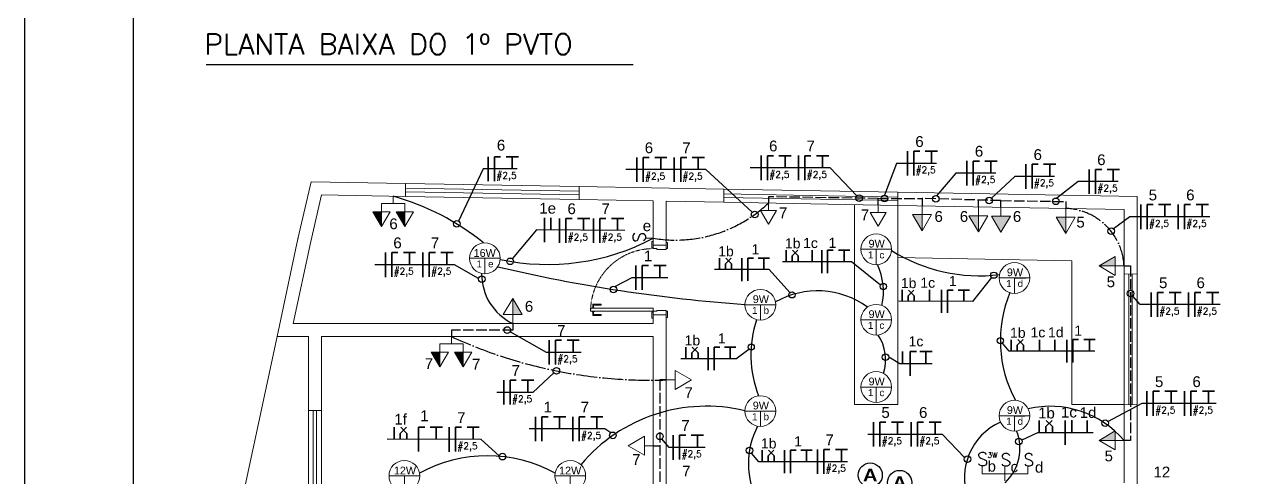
# Model space of a CAD drawing. Header units: millimetres. Extents: x 18652 to 51407, y 18252 to 30404.
# Drawn here: x 31086 to 32492, y 19231 to 19751 of the extents above; entities that cross this region are included whole.
import ezdxf
from ezdxf.enums import TextEntityAlignment as Align

# ---------------------------------------------------------------- set-up
doc = ezdxf.new("R2010")
doc.units = ezdxf.units.MM
for name, pattern in [('ACAD_ISO02W100', [15, 12, -3]), ('ACAD_ISO04W100', [30, 24, -3, 0, -3]), ('HIDDEN', [0.375, 0.25, -0.125])]:
    doc.linetypes.add(name, pattern=pattern)
for name, color, linetype, lineweight in [('ARQ09252C', 252, 'Continuous', 9), ('EJEL05130C', 130, 'Continuous', 30), ('EJEL0550C', 50, 'Continuous', 35), ('EJEL0580C', 80, 'Continuous', 9), ('EJEL25170C', 170, 'Continuous', 25), ('EJEL25170T', 170, 'ACAD_ISO02W100', 25), ('EJEL25170TP', 1, 'ACAD_ISO04W100', 25), ('EJEL3040C', 40, 'Continuous', 9), ('EJELFORMATO', 170, 'Continuous', 25)]:
    doc.layers.add(name, color=color, linetype=linetype, lineweight=lineweight)
doc.layers.add('P02', color=2, linetype='Continuous')
doc.styles.add('M_abG50', font='', dxfattribs={"width": 1.1, "height": 0.13})
doc.styles.add('ROMANS', font='romans.shx')
doc.styles.add('ROMANSI', font='RomanS')
doc.styles.add('SR60', font='simplex', dxfattribs={"height": 0.15})
doc.styles.add('SR80', font='SIMPLEX', dxfattribs={"height": 0.1})
doc.styles.get("Standard").update_dxf_attribs({"font": 'arial.ttf'})
doc.styles.get('M_abG50').set_extended_font_data('Arial Black')

# ---------------------------------------------------------------- blocks, each defined once
blk = doc.blocks.new('A$C30B02EAA')
at = {"layer": 'EJEL0580C'}
h = blk.add_hatch(color=256, dxfattribs=at)
h.dxf.hatch_style = 1
h.paths.add_polyline_path([(0, 0), (0, -16.9), (28.7, 0)])
for p, q in [((0, 0), (-15.9, 0)), ((0, 0), (0, 16.9)), ((0, 16.9), (0, -16.9)), ((0, 16.9), (28.7, 0)), ((28.7, 0), (0, -16.9)), ((0, 0), (28.7, 0))]:
    blk.add_line(p, q, dxfattribs=at)
blk = doc.blocks.new('tomada m 2')
at = {"layer": 'EJEL0580C'}
h = blk.add_hatch(color=256, dxfattribs=at)
h.dxf.hatch_style = 1
h.paths.add_polyline_path([(11317, 26610.9), (11327, 26610.9), (11317, 26627.8)])
h = blk.add_hatch(color=256, dxfattribs=at)
h.dxf.hatch_style = 1
h.paths.add_polyline_path([(11343.7, 26610.9), (11353.6, 26610.9), (11343.7, 26627.8)])
for p, q in [((11307.1, 26610.9), (11317, 26627.8)), ((11317, 26627.8), (11327, 26610.9)), ((11317, 26610.9), (11317, 26627.8)), ((11333.7, 26610.9), (11343.7, 26627.8)), ((11343.7, 26627.8), (11353.6, 26610.9)), ((11343.7, 26610.9), (11343.7, 26627.8)), ((11317, 26610.9), (11307.1, 26610.9)), ((11307.1, 26610.9), (11327, 26610.9)), ((11317, 26610.9), (11317, 26601.6)), ((11317, 26601.6), (11343.7, 26601.6)), ((11343.7, 26601.6), (11330.3, 26601.6)), ((11330.3, 26601.6), (11330.3, 26595.1)), ((11343.7, 26610.9), (11333.7, 26610.9)), ((11333.7, 26610.9), (11353.6, 26610.9)), ((11343.7, 26610.9), (11343.7, 26601.6)), ((11330.3, 26595.1), (11330.3, 26593.1))]:
    blk.add_line(p, q, dxfattribs=at)
blk = doc.blocks.new('A$C358D43A7')
at = {"layer": 'EJEL0580C'}
for p, q in [((0, 0), (-15.9, 0)), ((0, 0), (0, 16.9)), ((0, 16.9), (0, -16.9)), ((0, 16.9), (28.7, 0)), ((28.7, 0), (0, -16.9))]:
    blk.add_line(p, q, dxfattribs=at)
blk = doc.blocks.new('A$C5CDA3447')
at = {"layer": 'EJEL0580C'}
blk.add_line((6.6, 0), (-6.6, 0), dxfattribs=at)
at = {"layer": 'EJEL0580C', "style": 'SR80'}
blk.add_text('S', height=21.2, rotation=270, dxfattribs=at).set_placement((6.6, 7.4))
blk = doc.blocks.new('A$C51C8040F')
at = {"layer": 'EJEL0580C'}
h = blk.add_hatch(color=256, dxfattribs=at)
h.dxf.hatch_style = 1
h.paths.add_polyline_path([(0, -16.9), (28.7, 0), (0, 16.9)])
for p, q in [((0, 0), (-15.9, 0)), ((0, 0), (0, 16.9)), ((0, 16.9), (0, -16.9)), ((0, 16.9), (28.7, 0)), ((28.7, 0), (0, -16.9))]:
    blk.add_line(p, q, dxfattribs=at)
blk = doc.blocks.new('A$C71E37391')
at = {"layer": 'EJEL0550C', "ltscale": 0.015}
for p, q in [((7, 14), (-7, 14)), ((0, 0), (0, 14))]:
    blk.add_line(p, q, dxfattribs=at)
blk = doc.blocks.new('A$C1116134A')
at = {"layer": 'EJEL0550C', "ltscale": 0.015}
for p, q in [((0, -14), (0, 14)), ((0, 14), (7, 14))]:
    blk.add_line(p, q, dxfattribs=at)
blk = doc.blocks.new('A$C33D512FD')
at = {"layer": 'EJEL0550C', "ltscale": 0.015}
for p, q in [((-3.8, 7), (3.3, 14)), ((-3.8, 0), (-3.8, 7)), ((3.8, 7), (-3.3, 14)), ((3.8, 0), (3.8, 7))]:
    blk.add_line(p, q, dxfattribs=at)
blk = doc.blocks.new('TYFYTFTY')
at = {"layer": 'EJEL0580C'}
for q in [(-208, 0), (208, 0), (0, -208)]:
    blk.add_line((0, 0), q, dxfattribs=at)
blk.add_circle((0, 0), 208, dxfattribs=at)

msp = doc.modelspace()

# ---------------------------------------------------------------- linework, layer by layer
at = {"layer": 'ARQ09252C'}
for p, q in [((31415.5, 19570.3), (31400.5, 19504.9)), ((31523.9, 19568.4), (31415.5, 19570.3)), ((31523.9, 19553.4), (31523.9, 19568.4)), ((31523.9, 19568.4), (31723.9, 19564.8)), ((31523.9, 19562.9), (31723.9, 19559.3)), ((31523.9, 19558.9), (31723.9, 19555.3)), ((31890.2, 19561.8), (31723.9, 19564.8)), ((31723.9, 19549.8), (31723.9, 19564.8)), ((31890.2, 19546.8), (31890.2, 19561.8)), ((31890.2, 19561.8), (32090.2, 19558.2)), ((32365.1, 19553.3), (32090.2, 19558.2)), ((32090.2, 19543.2), (32090.2, 19558.2)), ((31427.4, 19555.1), (31415.2, 19501.7)), ((31523.9, 19553.4), (31427.4, 19555.1)), ((31523.9, 19553.4), (31723.9, 19549.8)), ((31808.9, 19548.3), (31723.9, 19549.8)), ((31808.9, 19497.5), (31808.9, 19548.3)), ((31890.2, 19546.8), (31823.9, 19548)), ((31823.9, 19497.5), (31823.9, 19548)), ((31890.1, 19552.3), (32090.1, 19548.7)), ((31890.2, 19556.3), (32090.2, 19552.7)), ((31890.2, 19546.8), (32090.2, 19543.2)), ((32040.2, 19314.4), (32040.2, 19544.1)), ((32365.1, 19464.2), (32365.1, 19553.3)), ((32350.1, 19538.5), (32090.2, 19543.2)), ((32090.2, 19543.2), (32090.2, 19314.4)), ((32350.1, 19464.4), (32350.1, 19538.5)), ((31400.5, 19504.9), (31376.4, 19392.5)), ((31415.2, 19501.7), (31395, 19407.5)), ((31808.9, 19497.5), (31823.9, 19497.5)), ((32290.1, 19479.6), (32090.2, 19483.2)), ((32290.1, 19479.6), (32290.1, 19314.4)), ((32350.1, 19464.4), (32365.1, 19464.2)), ((32350.1, 19464.4), (32350.1, 19314.4)), ((32355.6, 19464.3), (32355.6, 19314.3)), ((32359.6, 19464.3), (32359.6, 19314.3)), ((32365.1, 19314.2), (32365.1, 19464.2)), ((31739.4, 19425.4), (31739.4, 19429.7)), ((31739.4, 19429.7), (31740.2, 19429.7)), ((31740.2, 19421), (31739.4, 19421)), ((31739.4, 19421), (31739.4, 19416.7)), ((31748.9, 19429.7), (31740.2, 19429.7)), ((31740.2, 19428.5), (31740.2, 19425.4)), ((31740.2, 19428.5), (31748.9, 19428.5)), ((31740.2, 19417.9), (31740.2, 19421)), ((31740.2, 19417.9), (31748.9, 19417.9)), ((31748.8, 19428.5), (31748.8, 19429.7)), ((31748.8, 19417.9), (31748.8, 19416.7)), ((31748.9, 19428.5), (31748.9, 19429.7)), ((31748.9, 19417.9), (31748.9, 19416.7)), ((31808.9, 19407.5), (31808.9, 19417.5)), ((31808.9, 19417.5), (31823.9, 19417.5)), ((31823.9, 19407.5), (31823.9, 19417.5)), ((31823.9, 19417.5), (31823.9, 19417.5)), ((31395, 19407.5), (31808.9, 19407.5)), ((31739.4, 19416.7), (31740.2, 19416.7)), ((31748.9, 19416.7), (31740.2, 19416.7)), ((31823.9, 19407.5), (31823.9, 19057.5)), ((31310.1, 19083.1, 111382), (31376.4, 19392.5)), ((31376.4, 19392.5), (31412.4, 19392.5)), ((31412.4, 19392.5), (31412.4, 19307.5)), ((31427.4, 19392.5), (31427.4, 19307.5)), ((31427.4, 19392.5), (31808.9, 19392.5)), ((31808.9, 19392.5), (31808.9, 19072.5)), ((31427.4, 19307.5), (31412.4, 19307.5)), ((31412.4, 19307.5), (31412.4, 19157.5)), ((31417.9, 19307.5), (31417.9, 19157.5)), ((31421.9, 19307.5), (31421.9, 19157.5)), ((31427.4, 19157.5), (31427.4, 19307.5)), ((32090.2, 19314.4), (32040.2, 19314.4)), ((32290.1, 19314.4), (32350.1, 19314.4)), ((32350.1, 19224.4), (32350.1, 19314.4)), ((32350.1, 19314.4), (32365.1, 19314.2)), ((32365.1, 19004.4), (32365.1, 19314.2))]:
    msp.add_line(p, q, dxfattribs=at)
for points in [[(31807.4, 19494.5), (31807.4, 19501.5), (31808.9, 19501.5), (31808.9, 19494.5)], [(31825.4, 19493.5), (31825.4, 19500.5), (31823.9, 19500.5), (31823.9, 19493.5)], [(31736.9, 19421.5), (31736.9, 19425), (31808.9, 19425), (31808.9, 19421.5)], [(31807.4, 19413.5), (31807.4, 19420.5), (31808.9, 19420.5), (31808.9, 19413.5)], [(31825.4, 19414.5), (31825.4, 19421.5), (31823.9, 19421.5), (31823.9, 19414.5)]]:
    msp.add_lwpolyline(points, close=True, dxfattribs=at)
for points in [[(31823.9, 19497.5), (31808.9, 19497.5), (31808.9, 19493.5), (31812.9, 19493.5), (31812.9, 19492.5), (31823.9, 19492.5), (31823.9, 19497.5)], [(31823.9, 19417.5), (31808.9, 19417.5), (31808.9, 19421.5), (31812.9, 19421.5), (31812.9, 19422.5), (31823.9, 19422.5), (31823.9, 19417.5)]]:
    msp.add_lwpolyline(points, dxfattribs=at)
for points in [[(31738.7, 19425.1), (31738.7, 19425), (31741, 19425), (31741, 19425.1, 0.414214), (31740.7, 19425.4), (31739, 19425.4, 0.414214)], [(31738.7, 19421.3), (31738.7, 19421.5), (31741, 19421.5), (31741, 19421.3, -0.414214), (31740.7, 19421), (31739, 19421, -0.414214)]]:
    msp.add_lwpolyline(points, format="xyb", close=True, dxfattribs=at)
at = {"layer": 'ARQ09252C', "linetype": 'HIDDEN'}
msp.add_arc((31808.9, 19421.5), 72, 90, 180, dxfattribs=at)
at = {"layer": 'ARQ09252C'}
msp.add_point((31400.5, 19504.9, 111379), dxfattribs=at)
at = {"layer": 'EJEL05130C', "ltscale": 0.2}
for p, q in [((32012.2, 19586.2), (31920.3, 19586.2)), ((32088.4, 19591.4), (32074.8, 19554.9)), ((32134.3, 19591.4), (32088.4, 19591.4)), ((31652.4, 19585.1), (31613.4, 19585.1)), ((31869.4, 19584.2), (31777.4, 19584.2)), ((32156.9, 19580.1), (32134.6, 19554.2)), ((32202.7, 19580.1), (32156.9, 19580.1)), ((32224.4, 19576.4), (32197.7, 19551.5)), ((32270.2, 19576.4), (32224.4, 19576.4)), ((32297.5, 19570.5), (32273, 19551.3)), ((32343.3, 19570.5), (32297.5, 19570.5)), ((32356.6, 19530), (32337.8, 19516.3)), ((32448.6, 19530), (32356.6, 19530)), ((31580.4, 19475), (31488.8, 19475)), ((31608.1, 19459.1), (31580.4, 19475)), ((32036.8, 19478.5), (31957.3, 19478.5)), ((32070.2, 19451.7), (32036.8, 19478.5)), ((31784.4, 19460), (31765, 19449.9)), ((31825.5, 19460), (31784.4, 19460)), ((31942.3, 19469.4), (31879.3, 19469.4)), ((31966, 19443.1), (31942.3, 19469.4)), ((32176.4, 19432.9), (32198.2, 19460.3)), ((32176.4, 19432.9), (32091.3, 19433)), ((32368.6, 19429.2), (32360.1, 19439)), ((32460.5, 19429.2), (32368.6, 19429.2)), ((31903.7, 19367.1), (31918.6, 19378.2)), ((32218.1, 19375.9), (32210.2, 19385)), ((32316.4, 19375.9), (32218.1, 19375.9)), ((31726.1, 19374.3), (31686.3, 19374.2)), ((31903.7, 19367.1), (31840.7, 19367.1)), ((32092.3, 19361.2), (32079.7, 19368.9)), ((32129.4, 19361.2), (32092.3, 19361.2)), ((31670.3, 19328.4), (31694.6, 19350.8)), ((31670.3, 19328.4), (31629.2, 19328.4)), ((32370.6, 19315.6), (32331.8, 19294.8)), ((32455.8, 19315.6), (32370.6, 19315.6)), ((31753.2, 19286.4), (31666.2, 19286.4)), ((31760, 19281.9), (31753.2, 19286.4)), ((32141.5, 19280.1), (32055.5, 19280.1)), ((32166.7, 19253.7), (32141.5, 19280.1)), ((32250.5, 19282.1), (32232.6, 19273.6)), ((32314.6, 19282.1), (32250.5, 19282.1)), ((31611.1, 19274.3), (31502.9, 19274.6)), ((31631.9, 19255.6), (31611.1, 19274.3)), ((31827.3, 19265.2), (31818.9, 19275)), ((31868.4, 19265.2), (31827.3, 19265.2)), ((31930.4, 19248.8), (31922, 19258.6)), ((32032, 19248.8), (31930.4, 19248.8))]:
    msp.add_line(p, q, dxfattribs=at)
at = {"layer": 'EJEL05130C'}
for p, q in [((32012.2, 19586.2), (32043.1, 19554.2)), ((31613.4, 19585.1), (31585, 19525.1)), ((31869.4, 19584.2), (31922.7, 19535.3)), ((31674.8, 19515), (31646.7, 19481.8)), ((31776.1, 19514.2), (31674.8, 19515)), ((32224.1, 19459.8), (32237, 19459.8)), ((31686.3, 19374.2), (31644.3, 19397.8)), ((32224.1, 19301.6), (32236.1, 19301.6))]:
    msp.add_line(p, q, dxfattribs=at)
at = {"layer": 'EJEL05130C', "ltscale": 0.001}
for centre, radius in [((32045.7, 19551.4), 3.8), ((32074.6, 19551.1), 3.8), ((32133.6, 19550.6), 3.8), ((32195, 19548.9), 3.8), ((32271.6, 19547.8), 3.8), ((31925.5, 19532.8), 3.8), ((31583, 19521.9), 3.8), ((32335.2, 19513.5), 3.8), ((31644.3, 19478.9), 3.8), ((31611.8, 19458.3), 3.8), ((32200.4, 19463), 3.54), ((31763.2, 19446.6), 3.8), ((32073.3, 19450), 3.54), ((32357.6, 19441.9), 3.8), ((31968.4, 19440.4), 3.54), ((31641.1, 19400), 3.8), ((32207.9, 19387.7), 3.54), ((31921.5, 19380.4), 3.54), ((32075.9, 19368.7), 3.8), ((31697.5, 19353.2), 3.8), ((32328.5, 19292.9), 3.8), ((31762.5, 19279), 3.8), ((31816.4, 19277.9), 3.8), ((31919.5, 19261.5), 3.8), ((32229.1, 19272), 3.8), ((31635.6, 19254.6), 3.8), ((32170, 19251.8), 3.8)]:
    msp.add_circle(centre, radius, dxfattribs=at)
at = {"layer": 'EJEL05130C'}
for centre in [(32058.3, 19233.4), (32092.1, 19224.9)]:
    msp.add_circle(centre, 13.9, dxfattribs=at)
at = {"layer": 'EJEL0550C', "ltscale": 0.015}
for p, q in [((31932.8, 19572.2), (31932.8, 19600.3)), ((31976, 19572.2), (31976, 19600.3)), ((32101, 19577.4), (32101, 19605.4)), ((31619.1, 19571), (31619.1, 19599.1)), ((31790, 19570.2), (31790, 19598.2)), ((31833.1, 19570.2), (31833.1, 19598.2)), ((32169.5, 19566.1), (32169.5, 19594.2)), ((32237, 19562.3), (32237, 19590.4)), ((32310.1, 19556.5), (32310.1, 19584.5)), ((32369.2, 19515.9), (32369.2, 19544)), ((32412.3, 19515.9), (32412.3, 19544)), ((31683.8, 19500.9), (31683.8, 19529)), ((31691.2, 19514.9), (31691.2, 19529)), ((31701.2, 19500.2), (31701.2, 19528.2)), ((31740.3, 19500.2), (31740.3, 19528.2)), ((31501, 19460.9), (31501, 19489)), ((31544.1, 19460.9), (31544.1, 19489)), ((31961.6, 19478.5), (31961.6, 19491.6)), ((31991.6, 19478.5), (31991.6, 19491.6)), ((32002.5, 19465.4), (32002.5, 19491.6)), ((31789, 19446), (31789, 19474.1)), ((31884.9, 19469.4), (31884.9, 19482.5)), ((31910.8, 19456.3), (31910.8, 19482.5)), ((32094.9, 19432.9), (32094.9, 19446)), ((32126.4, 19432.9), (32126.4, 19446)), ((32140.2, 19419.8), (32140.2, 19446)), ((32381.1, 19415.2), (32381.1, 19443.2)), ((32424.3, 19415.2), (32424.3, 19443.2)), ((32220.4, 19375.9), (32220.4, 19388.9)), ((32253, 19375.9), (32253, 19388.9)), ((32270.7, 19375.9), (32270.7, 19388.9)), ((32284.4, 19362.8), (32284.4, 19388.9)), ((31689.3, 19360.3), (31689.3, 19388.4)), ((31846.3, 19367.1), (31846.3, 19380.2)), ((31872.2, 19354), (31872.2, 19380.2)), ((32095.5, 19361.2), (32095.5, 19375.2)), ((32104.4, 19375.2), (32111.4, 19375.2)), ((32104.4, 19361.2), (32104.4, 19375.2)), ((32129.4, 19375.2), (32115.4, 19375.2)), ((32122.4, 19361.2), (32122.4, 19375.2)), ((32122.4, 19375.2), (32129.4, 19375.2)), ((32104.4, 19347.2), (32104.4, 19361.2)), ((31637, 19314.3), (31637, 19342.4)), ((32376.4, 19301.6), (32376.4, 19329.6)), ((32419.6, 19301.6), (32419.6, 19329.6)), ((31673.6, 19272.4), (31673.6, 19300.4)), ((31716.4, 19272.4), (31716.4, 19300.4)), ((32062.1, 19266.1), (32062.1, 19294.2)), ((32105.2, 19266.1), (32105.2, 19294.2)), ((32252.7, 19282.1), (32252.7, 19296.1)), ((32282.5, 19268.1), (32282.5, 19296.1)), ((32290.1, 19282.3), (32290.1, 19296.3)), ((32307.6, 19282.1), (32307.6, 19296.1)), ((31511.2, 19274.6), (31511.2, 19288.6)), ((31574.3, 19260.2), (31574.3, 19288.3)), ((31831.9, 19251.1), (31831.9, 19279.2)), ((31997.7, 19234.7), (31997.7, 19262.8)), ((31934, 19248.8), (31934, 19261.9)), ((31959.9, 19235.7), (31959.9, 19261.9))]:
    msp.add_line(p, q, dxfattribs=at)
at = {"layer": 'EJEL0580C'}
for p, q in [((32187, 19244.2), (32187, 19234.7)), ((32187, 19234.7), (32239.5, 19234.7)), ((32213.2, 19234.7), (32213.2, 19226.7))]:
    msp.add_line(p, q, dxfattribs=at)
at = {"layer": 'EJEL25170C'}
for centre, radius, start, end in [((31433.3, 19277.4), 286.6, 50.9548, 74.497), ((31687.4, 19734.8), 259.5, 257.8782, 297.9125), ((32183.5, 19650.4), 188.1, 237.6496, 277.1412), ((31999.4, 19444.2), 74.1, 347.5306, 24.6301), ((31674.6, 19464.3), 63, 179.2942, 244.4584), ((32039.3, 21201.4), 1776.4, 256.6834, 265.9663), ((31997.7, 19347.6), 97.4, 53.9391, 119.6682), ((32352, 19387.7), 144.1, 157.4686, 208.3268), ((32051.7, 19371.2), 130.5, 161.8343, 200.9818), ((32025.5, 19366.1), 50.5, 341.6316, 33.8585), ((31869.7, 19124.5), 188, 76.2649, 140.0081), ((32265.2, 19201), 111.4, 40.3583, 103.0942), ((32236.7, 19230.3), 70.1, 114.1863, 199.6502), ((32009.5, 19246.5), 91.3, 151.9768, 209.0313), ((32175.6, 19264.2), 54.8, 313.4213, 21.3449), ((31618.1, 19093.1), 162.4, 61.2894, 118.6479)]:
    msp.add_arc(centre, radius, start, end, dxfattribs=at)
at = {"layer": 'EJEL25170T'}
for p, q in [((32067.5, 19551.1), (31941.3, 19553)), ((31941.4, 19553), (31941.3, 19545.9)), ((32067.4, 19543.6), (32067.5, 19551.1)), ((32067.5, 19551.1), (32118.2, 19551)), ((32208.6, 19548.6), (32118, 19551)), ((32118.2, 19551), (32118, 19542.7)), ((32182.7, 19541.5), (32182.7, 19548.6)), ((32208.5, 19541.1), (32208.6, 19548.6)), ((32208.6, 19548.6), (32283.1, 19547.6)), ((32283.2, 19547.6), (32283.1, 19539.7)), ((32350.1, 19473.6), (32357.6, 19473.6)), ((32357.6, 19473.6), (32357.6, 19273.2)), ((31647.4, 19407.5), (31647.4, 19400)), ((31647.4, 19400), (31576.9, 19400)), ((31576.9, 19400), (31576.9, 19392.5)), ((31823.9, 19342.7), (31816.4, 19342.7)), ((31816.4, 19342.7), (31816.4, 19148.8)), ((31808.9, 19267.1), (31816.4, 19267.1)), ((32357.6, 19273.2), (32350.1, 19273.2))]:
    msp.add_line(p, q, dxfattribs=at)
at = {"layer": 'EJEL25170TP'}
for centre, radius, start, end in [((31834.6, 19658.3), 155, 260.4542, 313.4954), ((32280.8, 19470.3), 69.4, 2.7326, 88.0601), ((31805.3, 19888.5), 546.1, 245.2832, 271.956)]:
    msp.add_arc(centre, radius, start, end, dxfattribs=at)
at = {"layer": 'EJELFORMATO', "color": 7}
msp.add_lwpolyline([(31086.1, 18252), (35291.1, 18252), (35291.1, 21222), (31086.1, 21222)], close=True, dxfattribs=at)
at = {"layer": 'EJELFORMATO'}
msp.add_lwpolyline([(35241.1, 18302), (35241.1, 21172), (31211.1, 21172), (31211.1, 18302)], close=True, dxfattribs=at)
at = {"layer": 'P02'}
msp.add_line((31785.9, 19704.5, 0), (31295, 19704.5, 0), dxfattribs=at)

# ---------------------------------------------------------------- block references
at = {"layer": 'EJEL05130C', "rotation": 180}
for p in [(42840.2, 46146.8), (42907.3, 45985.6)]:
    msp.add_blockref('tomada m 2', p, dxfattribs=at)
at = {"layer": 'EJEL0550C'}
for name, p in [('A$C1116134A', (31940.1, 19586.2)), ('A$C71E37391', (31960.4, 19586.2)), ('A$C1116134A', (31983.2, 19586.2)), ('A$C71E37391', (32003.6, 19586.2)), ('A$C1116134A', (32108.3, 19591.4)), ('A$C71E37391', (32128.6, 19591.4)), ('A$C1116134A', (31626.4, 19585.1)), ('A$C71E37391', (31646.8, 19585.1)), ('A$C1116134A', (31797.2, 19584.2)), ('A$C71E37391', (31817.6, 19584.2)), ('A$C1116134A', (31840.4, 19584.2)), ('A$C71E37391', (31860.7, 19584.2)), ('A$C1116134A', (32176.8, 19580.1)), ('A$C71E37391', (32197.1, 19580.1)), ('A$C1116134A', (32244.3, 19576.4)), ('A$C71E37391', (32264.6, 19576.4)), ('A$C1116134A', (32317.4, 19570.5)), ('A$C71E37391', (32337.7, 19570.5)), ('A$C1116134A', (32376.5, 19530)), ('A$C71E37391', (32396.8, 19530)), ('A$C1116134A', (32419.6, 19530)), ('A$C71E37391', (32440, 19530)), ('A$C1116134A', (31708.5, 19514.2)), ('A$C71E37391', (31728.8, 19514.2)), ('A$C1116134A', (31747.5, 19514.2)), ('A$C71E37391', (31767.9, 19514.2)), ('A$C1116134A', (31508.3, 19475)), ('A$C71E37391', (31528.6, 19475)), ('A$C1116134A', (31551.4, 19475)), ('A$C71E37391', (31571.7, 19475)), ('A$C1116134A', (31796.3, 19460)), ('A$C71E37391', (31816.6, 19460)), ('A$C1116134A', (32388.4, 19429.2)), ('A$C71E37391', (32408.8, 19429.2)), ('A$C1116134A', (32431.5, 19429.2)), ('A$C71E37391', (32451.9, 19429.2)), ('A$C1116134A', (31696.6, 19374.3)), ('A$C71E37391', (31716.9, 19374.3)), ('A$C1116134A', (31644.3, 19328.4)), ('A$C71E37391', (31664.6, 19328.4)), ('A$C1116134A', (32383.7, 19315.6)), ('A$C71E37391', (32404.1, 19315.6)), ('A$C1116134A', (32426.8, 19315.6)), ('A$C71E37391', (32447.2, 19315.6)), ('A$C1116134A', (31680.9, 19286.4)), ('A$C71E37391', (31701.3, 19286.4)), ('A$C1116134A', (31723.7, 19286.4)), ('A$C71E37391', (31744, 19286.4)), ('A$C1116134A', (32069.4, 19280.1)), ('A$C71E37391', (32089.7, 19280.1)), ('A$C1116134A', (32112.5, 19280.1)), ('A$C71E37391', (32132.9, 19280.1)), ('A$C33D512FD', (32264, 19282.1)), ('A$C33D512FD', (31521.9, 19274.3)), ('A$C1116134A', (31539.2, 19274.5)), ('A$C71E37391', (31559.5, 19274.5)), ('A$C1116134A', (31581.6, 19274.3)), ('A$C71E37391', (31601.9, 19274.3)), ('A$C1116134A', (31839.2, 19265.2)), ('A$C71E37391', (31859.6, 19265.2)), ('A$C1116134A', (32005, 19248.8)), ('A$C71E37391', (32025.3, 19248.8))]:
    msp.add_blockref(name, p, dxfattribs=at)
at = {"layer": 'EJEL0550C', "xscale": 0.9328630995011489, "yscale": 0.9328630995011489, "zscale": 0.9328630995011489}
for name, p in [('A$C33D512FD', (31972.1, 19478.5)), ('A$C1116134A', (32009.3, 19478.5)), ('A$C71E37391', (32028.2, 19478.5)), ('A$C33D512FD', (31895.4, 19469.4)), ('A$C1116134A', (31917.6, 19469.4)), ('A$C71E37391', (31935.9, 19469.4)), ('A$C33D512FD', (32105.3, 19432.9)), ('A$C1116134A', (32147, 19432.9)), ('A$C71E37391', (32166, 19432.9)), ('A$C33D512FD', (32230.9, 19375.9)), ('A$C1116134A', (32291.2, 19375.9)), ('A$C71E37391', (32310.2, 19375.9)), ('A$C33D512FD', (31856.8, 19367.1)), ('A$C1116134A', (31879, 19367.1)), ('A$C71E37391', (31897.3, 19367.1)), ('A$C33D512FD', (31944.4, 19248.8)), ('A$C1116134A', (31966.7, 19248.8)), ('A$C71E37391', (31985, 19248.8))]:
    msp.add_blockref(name, p, dxfattribs=at)
at = {"layer": 'EJEL0580C'}
for name, p, xscale, yscale, zscale, rotation in [('A$C358D43A7', (31941.3, 19537.3), 0.5416117283645762, 0.5416117283645762, 0.5416117283645762, 270), ('A$C358D43A7', (32067.4, 19535), 0.5416117283645762, 0.5416117283645762, 0.5416117283645762, 270), ('A$C30B02EAA', (32118, 19532.5), 0.645886, 0.645886, 0.645886, 270), ('A$C30B02EAA', (32182.7, 19531.3), 0.645886, 0.645886, 0.645886, 270), ('A$C51C8040F', (32208.5, 19530.8), 0.645886, 0.645886, 0.645886, 270), ('A$C30B02EAA', (32283.1, 19529.5), 0.645886, 0.645886, 0.645886, 270), ('A$C5CDA3447', (31804.4, 19505.5), 0.67988, 0.67988, 0.67988, 180), ('A$C30B02EAA', (32339.9, 19473.6), 0.645886, 0.645886, 0.645886, 180), ('A$C30B02EAA', (31647.4, 19417.7), 0.645886, 0.645886, 0.645886, 89.99999999999999), ('A$C358D43A7', (31798.7, 19267.1), 0.645886, 0.645886, 0.645886, 180), ('A$C30B02EAA', (32339.9, 19273.2), 0.645886, 0.645886, 0.645886, 180), ('A$C5CDA3447', (32213.2, 19239.2), 0.67988, 0.67988, 0.67988, 90), ('A$C5CDA3447', (32239.5, 19239.2), 0.67988, 0.67988, 0.67988, 89.99999999999999)]:
    msp.add_blockref(name, p, dxfattribs=dict(at, xscale=xscale, yscale=yscale, zscale=zscale, rotation=rotation))
at = {"layer": 'EJEL0580C', "xscale": 0.645886, "yscale": 0.645886, "zscale": 0.645886}
msp.add_blockref('A$C358D43A7', (31834.2, 19342.7), dxfattribs=at)
at = {"layer": 'EJEL3040C', "xscale": 0.08498500000000002, "yscale": 0.08498500000000002, "zscale": 0.08498500000000002}
for p in [(32065.2, 19492.7), (31615.3, 19482.4), (32224.1, 19459.8), (31932, 19429), (32065.2, 19411.8), (32065.2, 19334.5), (31932, 19306.9), (32224.1, 19301.6), (31522.8, 19232.5), (31713.5, 19232.5)]:
    msp.add_blockref('TYFYTFTY', p, dxfattribs=at)

# ---------------------------------------------------------------- texts
at = {"layer": 'EJEL05130C', "attachment_point": 1}
for s, width, gutter_width, insert, char_height in [('6', 64.992, 61.9, (31629.1, 19618.5), 12.4), ('6', 64.992, 61.9, (31799.1, 19615.5), 12.4), ('7', 64.992, 61.9, (31842.2, 19615.5), 12.4), ('6', 64.992, 61.9, (31942, 19617.6), 12.4), ('7', 64.992, 61.9, (31985.1, 19617.6), 12.4), ('6', 64.992, 61.9, (32110.1, 19622.7), 12.4), ('6', 64.992, 61.9, (32178.6, 19611.5), 12.4), ('6', 64.992, 61.9, (32246.1, 19607.7), 12.4), ('6', 64.992, 61.9, (32319.2, 19601.8), 12.4), ('5', 64.992, 61.9, (32378.4, 19561.3), 12.4), ('6', 64.992, 61.9, (32421.5, 19561.3), 12.4), ('1e', 64.992, 61.9, (31677.9, 19546.1), 12.38), ('6', 64.992, 61.9, (31710.3, 19545.5), 12.4), ('7', 64.992, 61.9, (31749.4, 19545.5), 12.4), ('7', 64.992, 61.9, (31953.4, 19540.8), 12.4), ('7', 64.992, 61.9, (32047.4, 19538.5), 12.4), ('6', 64.992, 61.9, (32132.2, 19536.6), 12.4), ('6', 64.992, 61.9, (32161.3, 19536.6), 12.4), ('6', 64.992, 61.9, (32222.3, 19536.6), 12.4), ('5', 64.992, 61.9, (32295.3, 19530.1), 12.4), ('6', 64.992, 61.9, (31505.5, 19528.2), 12.4), ('e', 64.992, 61.9, (31796.8, 19526), 12.4), ('6', 64.992, 61.9, (31510.1, 19506.3), 12.4), ('7', 64.992, 61.9, (31553.2, 19506.3), 12.4), ('1b', 60.629, 57.8, (31960.2, 19505.3), 11.55), ('1c', 60.629, 57.8, (31981.1, 19505.7), 11.55), ('1', 60.629, 57.8, (32010.3, 19506), 11.6), ('9W', 46.616, 44.4, (32056.4, 19503.6), 8.88), ('16W', 46.616, 44.4, (31602.4, 19492.9), 8.88), ('1', 64.992, 61.9, (31798.2, 19491.3), 12.4), ('1b', 60.629, 57.8, (31883.5, 19496.2), 11.55), ('1', 60.629, 57.8, (31921.8, 19498.5), 11.6), ('1', 42.222, 40.2, (32055.6, 19490.3), 8.05), ('c', 42.222, 40.2, (32068.9, 19490.3), 8.05), ('1', 42.222, 40.2, (31605.7, 19479.9), 8.05), ('e', 42.222, 40.2, (31619, 19480), 8.05), ('1b', 60.629, 57.8, (32093.5, 19459.7), 11.55), ('1c', 60.629, 57.8, (32115.9, 19460.1), 11.55), ('1', 60.629, 57.8, (32148.8, 19462.1), 11.6), ('9W', 46.616, 44.4, (32215.4, 19470.7), 8.88), ('5', 64.992, 61.9, (32330.1, 19461.6), 12.4), ('5', 64.992, 61.9, (32390.3, 19460.5), 12.4), ('6', 64.992, 61.9, (32433.4, 19460.5), 12.4), ('1', 42.222, 40.2, (32214.6, 19457.4), 8.05), ('d', 42.222, 40.2, (32227.8, 19457.4), 8.05), ('6', 64.992, 61.9, (31661.3, 19433.4), 12.4), ('9W', 46.616, 44.4, (31923.3, 19439.9), 8.88), ('1', 42.222, 40.2, (31922.5, 19426.6), 8.05), ('b', 42.222, 40.2, (31935.7, 19426.6), 8.05), ('9W', 46.616, 44.4, (32056.4, 19422.7), 8.88), ('7', 64.992, 61.9, (31698.4, 19405.7), 12.4), ('1', 42.222, 40.2, (32055.6, 19409.4), 8.05), ('c', 42.222, 40.2, (32068.9, 19409.4), 8.05), ('1b', 60.629, 57.8, (32219, 19402.6), 11.55), ('1c', 60.629, 57.8, (32242.5, 19403.1), 11.55), ('1d', 60.629, 57.8, (32262.7, 19403.2), 11.55), ('1', 60.629, 57.8, (32292.9, 19405.1), 11.6), ('1b', 60.629, 57.8, (31844.9, 19393.9), 11.55), ('1', 60.629, 57.8, (31883.2, 19396.2), 11.6), ('1c', 60.629, 57.8, (32102.4, 19392.8), 11.55), ('7', 64.992, 61.9, (31546.2, 19367.6), 12.4), ('7', 64.992, 61.9, (31600.5, 19367), 12.4), ('7', 64.992, 61.9, (31646.1, 19359.7), 12.4), ('5', 64.992, 61.9, (32385.6, 19346.9), 12.4), ('6', 64.992, 61.9, (32428.7, 19346.9), 12.4), ('7', 64.992, 61.9, (31844.8, 19334.3), 12.4), ('9W', 46.616, 44.4, (32056.4, 19345.4), 8.88), ('1', 42.222, 40.2, (32055.6, 19332.1), 8.05), ('c', 42.222, 40.2, (32068.9, 19332.1), 8.05), ('1f', 64.992, 61.9, (31511.3, 19303.8), 12.38), ('1', 64.992, 61.9, (31541, 19307.7), 12.4), ('7', 64.992, 61.9, (31583.4, 19305.6), 12.4), ('1', 64.992, 61.9, (31682.8, 19317.7), 12.4), ('7', 64.992, 61.9, (31725.5, 19317.7), 12.4), ('1', 42.222, 40.2, (31922.5, 19304.4), 8.05), ('9W', 46.616, 44.4, (31923.3, 19317.7), 8.88), ('b', 42.222, 40.2, (31935.7, 19304.5), 8.05), ('5', 64.992, 61.9, (32071.2, 19311.5), 12.4), ('6', 64.992, 61.9, (32114.4, 19311.5), 12.4), ('9W', 46.616, 44.4, (32215.4, 19312.5), 8.88), ('1b', 64.992, 61.9, (32251.3, 19310.8), 12.38), ('1c', 64.992, 61.9, (32277.6, 19311.9), 12.38), ('1d', 64.992, 61.9, (32299.1, 19311.4), 12.38), ('7', 64.992, 61.9, (31841.1, 19296.5), 12.4), ('1', 42.222, 40.2, (32214.6, 19299.2), 8.05), ('d', 42.222, 40.2, (32227.8, 19299.2), 8.05), ('1b', 60.629, 57.8, (31932.6, 19275.5), 11.55), ('1', 60.629, 57.8, (31970.8, 19277.9), 11.6), ('7', 64.992, 61.9, (32006.8, 19280.1), 12.4), ('7', 64.992, 61.9, (31784.6, 19257.5), 12.4), ('b', 64.992, 61.9, (32193.2, 19249.7), 12.4), ('d', 64.992, 61.9, (32247.7, 19248.6), 12.4), ('5', 64.992, 61.9, (32327.7, 19261.6), 12.4), ('12W', 46.616, 44.4, (31510.7, 19243), 8.88), ('12W', 46.616, 44.4, (31700.6, 19243), 8.88), ('7', 64.992, 61.9, (31842.1, 19244.2), 12.4), ('c', 64.992, 61.9, (32219.6, 19249.1), 12.4), ('12', 64.992, 61.9, (32383.9, 19243.1), 12.38), ('12', 64.992, 61.9, (32383.9, 19243.1), 12.38)]:
    msp.add_mtext_dynamic_manual_height_columns(s, width=width, gutter_width=gutter_width, heights=[0], dxfattribs=dict(at, insert=insert, char_height=char_height))
at = {"layer": 'EJEL0580C'}
for s, height, style, p in [('S', 15.2, 'SR80', (32181, 19244.2)), ('3W', 6.09, 'SR60', (32193.2, 19253.3))]:
    msp.add_text(s, height=height, dxfattribs=dict(at, style=style)).set_placement(p)
at = {"layer": 'EJEL3040C', "style": 'ROMANSI'}
for p in [(32110.4, 19580.1), (31628.6, 19573.8), (31799.4, 19572.9), (31842.5, 19572.9), (31942.3, 19574.9), (31985.4, 19574.9), (32178.9, 19568.9), (32246.4, 19565.1), (32319.5, 19559.2), (32378.7, 19518.7), (32421.8, 19518.7), (31710.6, 19502.9), (31749.7, 19502.9), (31510.4, 19463.7), (31553.6, 19463.7), (32390.6, 19417.9), (32433.7, 19417.9), (31698.7, 19363.1), (31646.5, 19317.1), (32385.9, 19304.3), (32429, 19304.3), (31725.8, 19275.1), (32071.6, 19268.9), (32114.7, 19268.9), (31583.7, 19263), (31841.4, 19253.9), (32007.1, 19237.5)]:
    msp.add_text('#2,5', height=7.63, dxfattribs=at).set_placement(p)
at = {"layer": 'EJEL3040C', "style": 'M_abG50'}
for p in [(32058.3, 19233.4), (32092.1, 19224.9)]:
    msp.add_text('A', height=14.4, dxfattribs=at).set_placement(p, align=Align.MIDDLE_CENTER)
at = {"layer": 'P02', "style": 'ROMANS'}
msp.add_text('PLANTA BAIXA DO 1º PVTO', height=24, rotation=360, dxfattribs=at).set_placement((31292.6, 19716.3, 0))

doc.saveas('drawing.dxf')
